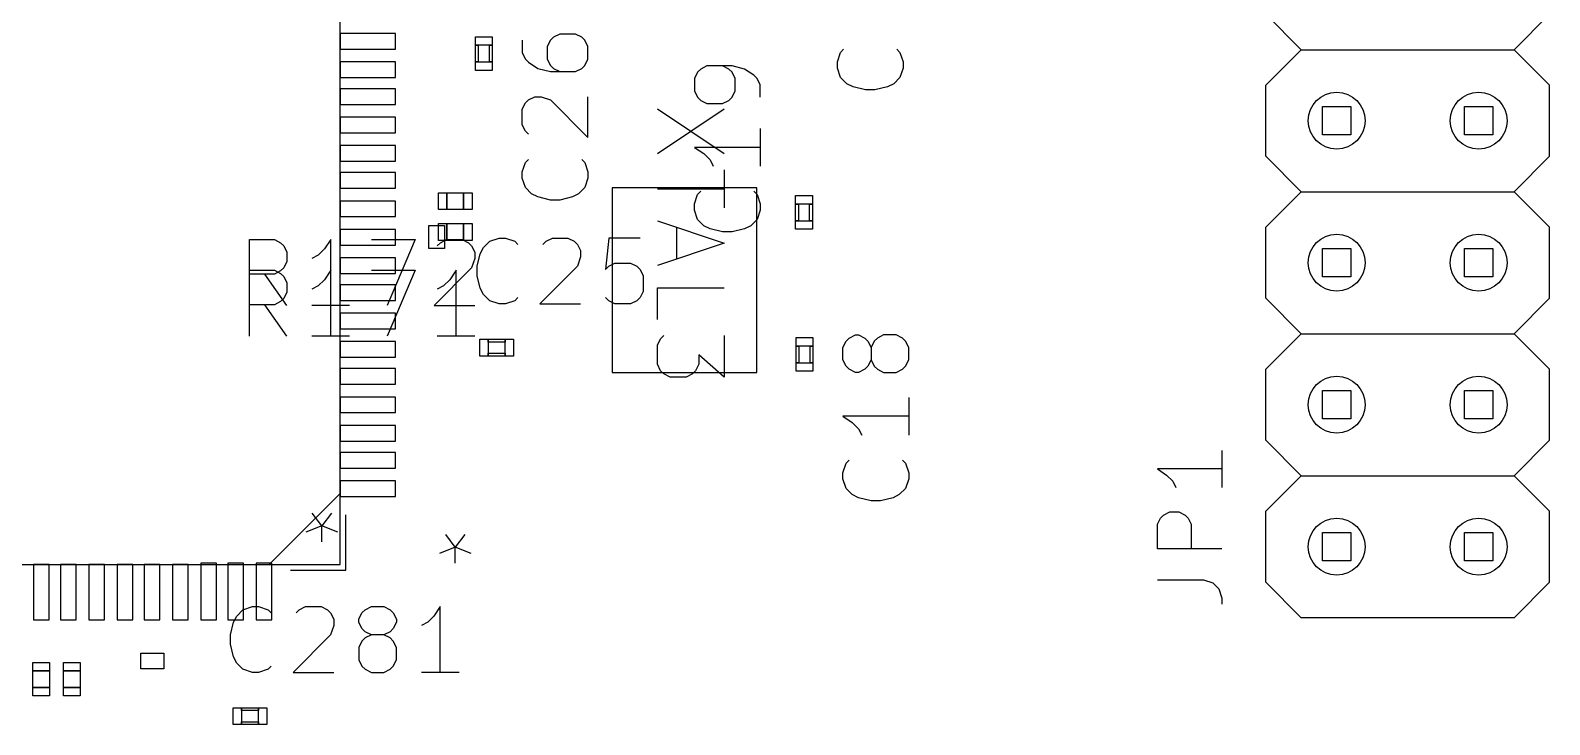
# Model space of a CAD drawing. Header units: millimetres. Extents: x -1 to 260, y -56 to 300.
# Drawn here: x 78.98 to 106.16, y 89.26 to 101.68 of the extents above; entities that cross this region are included whole.
import ezdxf

# ---------------------------------------------------------------- set-up
doc = ezdxf.new("R2010")
doc.units = ezdxf.units.MM
for name, color, linetype, true_color in [('Edge.Cuts', 254, 'CONTINUOUS', 0xd0d2cd), ('F.Fab', 9, 'CONTINUOUS', 0xafafaf), ('F.Silkscreen', 41, 'CONTINUOUS', 0xf2eda1)]:
    doc.layers.add(name, color=color, linetype=linetype, true_color=true_color)

msp = doc.modelspace()

# ---------------------------------------------------------------- linework, layer by layer
at = {"layer": 'Edge.Cuts'}
for centre in [(102.35, 100.06), (104.89, 100.06), (102.35, 97.52), (104.89, 97.52), (102.35, 94.98), (104.89, 94.98), (102.35, 92.44), (104.89, 92.44)]:
    msp.add_circle(centre, 0.508, dxfattribs=at)
at = {"layer": 'F.Fab', "linetype": 'CONTINUOUS'}
for p, q in [((84.5192, 92.1208), (84.5192, 112.3392)), ((84.5192, 101.6204), (84.5192, 101.341)), ((85.5098, 101.6204), (84.5192, 101.6204)), ((85.5098, 101.341), (85.5098, 101.6204)), ((86.942175, 101.410615), (86.942175, 101.560615)), ((86.942175, 101.560615), (87.242175, 101.560615)), ((87.242175, 101.410615), (86.942175, 101.410615)), ((86.942175, 101.110615), (86.942175, 101.410615)), ((86.942175, 101.410615), (86.992175, 101.410615)), ((86.992175, 101.410615), (86.992175, 101.110615)), ((87.192175, 101.110615), (87.192175, 101.410615)), ((87.192175, 101.410615), (87.242175, 101.410615)), ((87.242175, 101.560615), (87.242175, 101.410615)), ((87.242175, 101.410615), (87.242175, 101.110615)), ((84.5192, 101.341), (85.5098, 101.341)), ((84.5192, 101.1124), (84.5192, 100.833)), ((85.5098, 101.1124), (84.5192, 101.1124)), ((85.5098, 100.833), (85.5098, 101.1124)), ((86.992175, 101.110615), (86.942175, 101.110615)), ((86.942175, 100.960615), (86.942175, 101.110615)), ((86.942175, 101.110615), (87.242175, 101.110615)), ((87.242175, 100.960615), (86.942175, 100.960615)), ((87.242175, 101.110615), (87.192175, 101.110615)), ((87.242175, 101.110615), (87.242175, 100.960615)), ((84.5192, 100.833), (85.5098, 100.833)), ((84.5192, 100.6298), (84.5192, 100.3504)), ((85.5098, 100.6298), (84.5192, 100.6298)), ((85.5098, 100.3504), (85.5098, 100.6298)), ((84.5192, 100.3504), (85.5098, 100.3504)), ((102.096, 99.806), (102.096, 100.314)), ((102.096, 100.314), (102.604, 100.314)), ((102.604, 100.314), (102.604, 99.806)), ((104.636, 99.806), (104.636, 100.314)), ((104.636, 100.314), (105.144, 100.314)), ((105.144, 100.314), (105.144, 99.806)), ((84.5192, 100.1218), (84.5192, 99.8424)), ((85.5098, 100.1218), (84.5192, 100.1218)), ((85.5098, 99.8424), (85.5098, 100.1218)), ((91.393754, 100.268281), (90.195382, 99.469366)), ((91.393754, 99.469366), (90.195382, 100.268281)), ((84.5192, 99.8424), (85.5098, 99.8424)), ((102.604, 99.806), (102.096, 99.806)), ((105.144, 99.806), (104.636, 99.806)), ((84.5192, 99.6138), (84.5192, 99.3344)), ((85.5098, 99.6138), (84.5192, 99.6138)), ((85.5098, 99.3344), (85.5098, 99.6138)), ((84.5192, 99.3344), (85.5098, 99.3344)), ((84.5192, 99.1312), (84.5192, 98.8518)), ((85.5098, 99.1312), (84.5192, 99.1312)), ((85.5098, 98.8518), (85.5098, 99.1312)), ((91.393754, 99.184039), (91.393754, 98.499255)), ((84.5192, 98.8518), (85.5098, 98.8518)), ((86.28, 98.47), (86.28, 98.77)), ((86.28, 98.77), (86.43, 98.77)), ((86.43, 98.77), (86.43, 98.47)), ((86.73, 98.47), (86.73, 98.77)), ((86.73, 98.77), (86.88, 98.77)), ((86.88, 98.77), (86.88, 98.47)), ((89.3846, 98.861), (89.3846, 95.559)), ((91.9754, 98.861), (89.3846, 98.861)), ((90.195382, 98.841647), (91.393754, 98.841647)), ((91.9754, 95.559), (91.9754, 98.861)), ((92.67, 98.57), (92.67, 98.72)), ((92.67, 98.72), (92.97, 98.72)), ((92.97, 98.72), (92.97, 98.57)), ((84.5192, 98.6232), (84.5192, 98.3438)), ((85.5098, 98.6232), (84.5192, 98.6232)), ((85.5098, 98.3438), (85.5098, 98.6232)), ((86.43, 98.47), (86.28, 98.47)), ((86.88, 98.47), (86.73, 98.47)), ((92.67, 98.27), (92.67, 98.57)), ((92.67, 98.57), (92.72, 98.57)), ((92.97, 98.57), (92.67, 98.57)), ((92.72, 98.57), (92.72, 98.27)), ((92.92, 98.27), (92.92, 98.57)), ((92.92, 98.57), (92.97, 98.57)), ((92.97, 98.57), (92.97, 98.27)), ((84.5192, 98.3438), (85.5098, 98.3438)), ((86.28, 97.92), (86.28, 98.22)), ((86.28, 98.22), (86.43, 98.22)), ((86.43, 98.22), (86.43, 97.92)), ((86.73, 97.92), (86.73, 98.22)), ((86.73, 98.22), (86.88, 98.22)), ((86.88, 98.22), (86.88, 97.92)), ((90.195382, 98.270994), (91.393754, 97.871537)), ((90.537774, 98.156863), (90.537774, 97.58621)), ((92.72, 98.27), (92.67, 98.27)), ((92.67, 98.12), (92.67, 98.27)), ((92.67, 98.27), (92.97, 98.27)), ((92.97, 98.27), (92.92, 98.27)), ((92.97, 98.27), (92.97, 98.12)), ((84.5192, 98.1152), (84.5192, 97.8358)), ((85.5098, 98.1152), (84.5192, 98.1152)), ((85.5098, 97.8358), (85.5098, 98.1152)), ((86.43, 97.92), (86.28, 97.92)), ((86.88, 97.92), (86.73, 97.92)), ((91.393754, 97.871537), (90.195382, 97.472079)), ((92.97, 98.12), (92.67, 98.12)), ((84.5192, 97.8358), (85.5098, 97.8358)), ((84.5192, 97.6072), (84.5192, 97.3278)), ((85.5098, 97.6072), (84.5192, 97.6072)), ((85.5098, 97.3278), (85.5098, 97.6072)), ((102.096, 97.266), (102.096, 97.774)), ((102.096, 97.774), (102.604, 97.774)), ((102.604, 97.774), (102.604, 97.266)), ((104.636, 97.266), (104.636, 97.774)), ((104.636, 97.774), (105.144, 97.774)), ((105.144, 97.774), (105.144, 97.266)), ((84.5192, 97.3278), (85.5098, 97.3278)), ((84.5192, 97.1246), (84.5192, 96.8452)), ((85.5098, 97.1246), (84.5192, 97.1246)), ((85.5098, 96.8452), (85.5098, 97.1246)), ((90.195382, 96.501969), (90.195382, 97.072622)), ((90.195382, 97.072622), (91.393754, 97.072622)), ((102.604, 97.266), (102.096, 97.266)), ((105.144, 97.266), (104.636, 97.266)), ((84.5192, 96.8452), (85.5098, 96.8452)), ((84.5192, 96.6166), (84.5192, 96.3372)), ((85.5098, 96.6166), (84.5192, 96.6166)), ((85.5098, 96.3372), (85.5098, 96.6166)), ((84.5192, 96.3372), (85.5098, 96.3372)), ((84.5192, 96.1086), (84.5192, 95.8292)), ((85.5098, 96.1086), (84.5192, 96.1086)), ((85.5098, 95.8292), (85.5098, 96.1086)), ((87.0216, 95.850112), (87.0216, 96.150112)), ((87.0216, 96.150112), (87.1716, 96.150112)), ((87.1716, 96.150112), (87.1716, 95.850112)), ((87.1716, 96.100112), (87.1716, 96.150112)), ((87.1716, 96.150112), (87.4716, 96.150112)), ((87.4716, 96.100112), (87.1716, 96.100112)), ((87.4716, 96.150112), (87.4716, 96.100112)), ((87.4716, 95.850112), (87.4716, 96.150112)), ((87.4716, 96.150112), (87.6216, 96.150112)), ((87.6216, 96.150112), (87.6216, 95.850112)), ((90.195382, 96.045446), (90.252448, 96.159576)), ((90.195382, 95.703054), (90.195382, 96.045446)), ((90.252448, 96.159576), (90.309513, 96.216642)), ((91.393754, 96.216642), (91.393754, 95.474792)), ((92.68, 96.03), (92.68, 96.18)), ((92.68, 96.18), (92.98, 96.18)), ((92.98, 96.03), (92.68, 96.03)), ((92.68, 95.73), (92.68, 96.03)), ((92.68, 96.03), (92.73, 96.03)), ((92.73, 96.03), (92.73, 95.73)), ((92.93, 95.73), (92.93, 96.03)), ((92.93, 96.03), (92.98, 96.03)), ((92.98, 96.18), (92.98, 96.03)), ((92.98, 96.03), (92.98, 95.73)), ((84.5192, 95.8292), (85.5098, 95.8292)), ((87.1716, 95.850112), (87.0216, 95.850112)), ((87.1716, 95.850112), (87.1716, 95.900112)), ((87.1716, 95.900112), (87.4716, 95.900112)), ((87.4716, 95.850112), (87.1716, 95.850112)), ((87.4716, 95.900112), (87.4716, 95.850112)), ((87.6216, 95.850112), (87.4716, 95.850112)), ((90.252448, 95.588923), (90.195382, 95.703054)), ((90.937232, 95.703054), (90.880166, 95.588923)), ((91.393754, 95.474792), (90.937232, 95.87425)), ((90.937232, 95.87425), (90.937232, 95.703054)), ((92.73, 95.73), (92.68, 95.73)), ((92.68, 95.58), (92.68, 95.73)), ((92.68, 95.73), (92.98, 95.73)), ((92.98, 95.73), (92.93, 95.73)), ((92.98, 95.73), (92.98, 95.58)), ((84.5192, 95.626), (84.5192, 95.3466)), ((85.5098, 95.626), (84.5192, 95.626)), ((85.5098, 95.3466), (85.5098, 95.626)), ((89.3846, 95.559), (91.9754, 95.559)), ((90.309513, 95.531858), (90.252448, 95.588923)), ((90.423644, 95.474792), (90.309513, 95.531858)), ((90.70897, 95.474792), (90.423644, 95.474792)), ((90.823101, 95.531858), (90.70897, 95.474792)), ((90.880166, 95.588923), (90.823101, 95.531858)), ((92.98, 95.58), (92.68, 95.58)), ((84.5192, 95.3466), (85.5098, 95.3466)), ((102.096, 94.726), (102.096, 95.234)), ((102.096, 95.234), (102.604, 95.234)), ((102.604, 95.234), (102.604, 94.726)), ((104.636, 94.726), (104.636, 95.234)), ((104.636, 95.234), (105.144, 95.234)), ((105.144, 95.234), (105.144, 94.726)), ((84.5192, 95.118), (84.5192, 94.8386)), ((85.5098, 95.118), (84.5192, 95.118)), ((85.5098, 94.8386), (85.5098, 95.118)), ((84.5192, 94.8386), (85.5098, 94.8386)), ((84.5192, 94.61), (84.5192, 94.3306)), ((85.5098, 94.61), (84.5192, 94.61)), ((85.5098, 94.3306), (85.5098, 94.61)), ((102.604, 94.726), (102.096, 94.726)), ((105.144, 94.726), (104.636, 94.726)), ((84.5192, 94.3306), (85.5098, 94.3306)), ((84.5192, 94.1274), (84.5192, 93.848)), ((85.5098, 94.1274), (84.5192, 94.1274)), ((85.5098, 93.848), (85.5098, 94.1274)), ((84.5192, 93.848), (85.5098, 93.848)), ((84.5192, 93.6194), (84.5192, 93.3908)), ((85.5098, 93.6194), (84.5192, 93.6194)), ((85.5098, 93.34), (85.5098, 93.6194)), ((84.5192, 93.3908), (83.2492, 92.1208)), ((84.5192, 93.3908), (84.5192, 93.34)), ((84.5192, 93.34), (85.5098, 93.34)), ((84.192088, 92.813776), (84.021545, 93.041167)), ((84.36263, 93.041167), (84.192088, 92.813776)), ((84.192088, 92.813776), (83.907849, 92.700081)), ((84.192088, 92.529538), (84.192088, 92.813776)), ((84.476326, 92.700081), (84.192088, 92.813776)), ((102.096, 92.186), (102.096, 92.694)), ((102.096, 92.694), (102.604, 92.694)), ((102.604, 92.694), (102.604, 92.186)), ((104.636, 92.186), (104.636, 92.694)), ((104.636, 92.694), (105.144, 92.694)), ((105.144, 92.694), (105.144, 92.186)), ((102.604, 92.186), (102.096, 92.186)), ((105.144, 92.186), (104.636, 92.186)), ((64.3008, 92.1208), (84.5192, 92.1208)), ((79.0328, 92.1208), (79.0328, 91.1302)), ((79.3122, 92.1208), (79.0328, 92.1208)), ((79.3122, 91.1302), (79.3122, 92.1208)), ((79.5154, 92.1208), (79.5154, 91.1302)), ((79.7948, 92.1208), (79.5154, 92.1208)), ((79.7948, 91.1302), (79.7948, 92.1208)), ((80.0234, 92.1208), (80.0234, 91.1302)), ((80.3028, 92.1208), (80.0234, 92.1208)), ((80.3028, 91.1302), (80.3028, 92.1208)), ((80.5314, 92.1208), (80.5314, 91.1302)), ((80.8108, 92.1208), (80.5314, 92.1208)), ((80.8108, 91.1302), (80.8108, 92.1208)), ((81.014, 92.1208), (81.014, 91.1302)), ((81.2934, 92.1208), (81.014, 92.1208)), ((81.2934, 91.1302), (81.2934, 92.1208)), ((81.522, 92.1208), (81.522, 91.1302)), ((81.8014, 92.1208), (81.522, 92.1208)), ((81.8014, 91.1302), (81.8014, 92.1208)), ((82.03, 92.1462), (82.03, 91.1302)), ((82.3094, 92.1462), (82.03, 92.1462)), ((82.3094, 91.1302), (82.3094, 92.1462)), ((82.5126, 92.1462), (82.5126, 91.1302)), ((82.792, 92.1462), (82.5126, 92.1462)), ((82.792, 91.1302), (82.792, 92.1462)), ((83.0206, 92.1462), (83.0206, 91.1302)), ((83.3, 92.1462), (83.0206, 92.1462)), ((83.3, 91.1302), (83.3, 92.1462)), ((79.0328, 91.1302), (79.3122, 91.1302)), ((79.5154, 91.1302), (79.7948, 91.1302)), ((80.0234, 91.1302), (80.3028, 91.1302)), ((80.5314, 91.1302), (80.8108, 91.1302)), ((81.014, 91.1302), (81.2934, 91.1302)), ((81.522, 91.1302), (81.8014, 91.1302)), ((82.03, 91.1302), (82.3094, 91.1302)), ((82.5126, 91.1302), (82.792, 91.1302)), ((83.0206, 91.1302), (83.3, 91.1302)), ((79.02, 90.22), (79.02, 90.37)), ((79.02, 90.37), (79.32, 90.37)), ((79.32, 90.37), (79.32, 90.22)), ((79.57, 90.22), (79.57, 90.37)), ((79.57, 90.37), (79.87, 90.37)), ((79.87, 90.37), (79.87, 90.22)), ((79.32, 90.22), (79.02, 90.22)), ((79.87, 90.22), (79.57, 90.22)), ((79.02, 89.77), (79.02, 89.92)), ((79.02, 89.92), (79.32, 89.92)), ((79.32, 89.77), (79.02, 89.77)), ((79.32, 89.92), (79.32, 89.77)), ((79.57, 89.77), (79.57, 89.92)), ((79.57, 89.92), (79.87, 89.92)), ((79.87, 89.77), (79.57, 89.77)), ((79.87, 89.92), (79.87, 89.77)), ((82.606728, 89.258215), (82.606728, 89.558215)), ((82.606728, 89.558215), (82.756728, 89.558215)), ((82.756728, 89.558215), (82.756728, 89.258215)), ((82.756728, 89.508215), (82.756728, 89.558215)), ((82.756728, 89.558215), (83.056728, 89.558215)), ((83.056728, 89.508215), (82.756728, 89.508215)), ((83.056728, 89.558215), (83.056728, 89.508215)), ((83.056728, 89.258215), (83.056728, 89.558215)), ((83.056728, 89.558215), (83.206728, 89.558215)), ((83.206728, 89.558215), (83.206728, 89.258215)), ((82.756728, 89.258215), (82.606728, 89.258215)), ((82.756728, 89.258215), (82.756728, 89.308215)), ((82.756728, 89.308215), (83.056728, 89.308215)), ((83.056728, 89.258215), (82.756728, 89.258215)), ((83.056728, 89.308215), (83.056728, 89.258215)), ((83.206728, 89.258215), (83.056728, 89.258215))]:
    msp.add_line(p, q, dxfattribs=at)
at = {"layer": 'F.Fab'}
for centre in [(102.35, 100.06), (104.89, 100.06), (102.35, 97.52), (104.89, 97.52), (102.35, 94.98), (104.89, 94.98), (102.35, 92.44), (104.89, 92.44)]:
    msp.add_circle(centre, 0.508, dxfattribs=at)
at = {"layer": 'F.Silkscreen', "linetype": 'CONTINUOUS'}
for p, q in [((101.715, 101.33), (101.08, 101.965)), ((105.525, 101.33), (106.16, 101.965)), ((87.778339, 101.49797), (87.778339, 101.273869)), ((88.282565, 101.49797), (88.22654, 101.385919)), ((88.33859, 101.553995), (88.282565, 101.49797)), ((88.45064, 101.61002), (88.33859, 101.553995)), ((88.730766, 101.61002), (88.45064, 101.61002)), ((88.842816, 101.553995), (88.730766, 101.61002)), ((88.898842, 101.49797), (88.842816, 101.553995)), ((88.954867, 101.385919), (88.898842, 101.49797)), ((87.778339, 101.273869), (87.834364, 101.161819)), ((87.834364, 101.161819), (87.890389, 101.105794)), ((88.22654, 101.385919), (88.22654, 101.161819)), ((88.22654, 101.161819), (88.282565, 101.049768)), ((88.898842, 101.049768), (88.954867, 101.161819)), ((88.954867, 101.161819), (88.954867, 101.385919)), ((93.416164, 101.114298), (93.472189, 101.282374)), ((93.472189, 101.282374), (93.528214, 101.338399)), ((94.480641, 101.338399), (94.536667, 101.282374)), ((94.536667, 101.282374), (94.592692, 101.114298)), ((101.08, 100.695), (101.715, 101.33)), ((101.715, 101.33), (105.525, 101.33)), ((106.16, 100.695), (105.525, 101.33)), ((87.890389, 101.105794), (88.058464, 100.993743)), ((88.058464, 100.993743), (88.282565, 100.937718)), ((88.282565, 101.049768), (88.33859, 100.993743)), ((88.282565, 100.937718), (88.730766, 100.937718)), ((88.33859, 100.993743), (88.45064, 100.937718)), ((88.730766, 100.937718), (88.842816, 100.993743)), ((88.842816, 100.993743), (88.898842, 101.049768)), ((90.915652, 100.927877), (90.859627, 100.815826)), ((90.971677, 100.983902), (90.915652, 100.927877)), ((91.083727, 101.039927), (90.971677, 100.983902)), ((91.531928, 101.039927), (91.083727, 101.039927)), ((91.475903, 100.983902), (91.363853, 101.039927)), ((91.531928, 100.927877), (91.475903, 100.983902)), ((91.756029, 100.983902), (91.531928, 101.039927)), ((91.587954, 100.815826), (91.531928, 100.927877)), ((91.924104, 100.871851), (91.756029, 100.983902)), ((91.98013, 100.815826), (91.924104, 100.871851)), ((93.416164, 101.002248), (93.416164, 101.114298)), ((93.472189, 100.834173), (93.416164, 101.002248)), ((94.592692, 101.002248), (94.536667, 100.834173)), ((94.592692, 101.114298), (94.592692, 101.002248)), ((90.859627, 100.815826), (90.859627, 100.591726)), ((90.859627, 100.591726), (90.915652, 100.479675)), ((91.531928, 100.479675), (91.587954, 100.591726)), ((91.587954, 100.591726), (91.587954, 100.815826)), ((92.036155, 100.703776), (91.98013, 100.815826)), ((92.036155, 100.479675), (92.036155, 100.703776)), ((93.584239, 100.722122), (93.472189, 100.834173)), ((93.696289, 100.666097), (93.584239, 100.722122)), ((93.92039, 100.610072), (93.696289, 100.666097)), ((94.088465, 100.610072), (93.92039, 100.610072)), ((94.312566, 100.666097), (94.088465, 100.610072)), ((94.424616, 100.722122), (94.312566, 100.666097)), ((94.536667, 100.834173), (94.424616, 100.722122)), ((101.08, 99.425), (101.08, 100.695)), ((106.16, 99.425), (106.16, 100.695)), ((87.778339, 100.265416), (87.834364, 100.377467)), ((87.834364, 100.377467), (87.890389, 100.433492)), ((87.890389, 100.433492), (88.002439, 100.489517)), ((88.002439, 100.489517), (88.11449, 100.489517)), ((88.11449, 100.489517), (88.282565, 100.433492)), ((88.282565, 100.433492), (88.954867, 99.76119)), ((88.954867, 99.76119), (88.954867, 100.489517)), ((90.915652, 100.479675), (90.971677, 100.42365)), ((90.971677, 100.42365), (91.083727, 100.367625)), ((91.083727, 100.367625), (91.363853, 100.367625)), ((91.363853, 100.367625), (91.475903, 100.42365)), ((91.475903, 100.42365), (91.531928, 100.479675)), ((87.778339, 99.985291), (87.778339, 100.265416)), ((87.834364, 99.87324), (87.778339, 99.985291)), ((87.890389, 99.817215), (87.834364, 99.87324)), ((92.036155, 99.919424), (92.036155, 99.247122)), ((92.036155, 99.583273), (90.859627, 99.583273)), ((90.859627, 99.583273), (91.027702, 99.471223)), ((87.778339, 99.144913), (87.834364, 99.312989)), ((87.834364, 99.312989), (87.890389, 99.369014)), ((88.842816, 99.369014), (88.898842, 99.312989)), ((88.898842, 99.312989), (88.954867, 99.144913)), ((91.027702, 99.471223), (91.139752, 99.359172)), ((91.139752, 99.359172), (91.195778, 99.247122)), ((101.715, 98.79), (101.08, 99.425)), ((105.525, 98.79), (106.16, 99.425)), ((87.778339, 99.032863), (87.778339, 99.144913)), ((87.834364, 98.864788), (87.778339, 99.032863)), ((88.954867, 99.032863), (88.898842, 98.864788)), ((88.954867, 99.144913), (88.954867, 99.032863)), ((86.43, 98.47), (86.43, 98.77)), ((86.43, 98.77), (86.73, 98.77)), ((86.73, 98.77), (86.73, 98.47)), ((87.946414, 98.752737), (87.834364, 98.864788)), ((88.058464, 98.696712), (87.946414, 98.752737)), ((88.282565, 98.640687), (88.058464, 98.696712)), ((88.674741, 98.696712), (88.45064, 98.640687)), ((88.786791, 98.752737), (88.674741, 98.696712)), ((88.898842, 98.864788), (88.786791, 98.752737)), ((90.859627, 98.57482), (90.915652, 98.742896)), ((90.915652, 98.742896), (90.971677, 98.798921)), ((91.924104, 98.798921), (91.98013, 98.742896)), ((91.98013, 98.742896), (92.036155, 98.57482)), ((101.08, 98.155), (101.715, 98.79)), ((101.715, 98.79), (105.525, 98.79)), ((106.16, 98.155), (105.525, 98.79)), ((86.73, 98.47), (86.43, 98.47)), ((88.45064, 98.640687), (88.282565, 98.640687)), ((90.859627, 98.46277), (90.859627, 98.57482)), ((90.915652, 98.294695), (90.859627, 98.46277)), ((92.036155, 98.46277), (91.98013, 98.294695)), ((92.036155, 98.57482), (92.036155, 98.46277)), ((86.1067, 97.7768), (86.1067, 98.1832)), ((86.1067, 98.1832), (86.3861, 98.1832)), ((86.3861, 98.1832), (86.3861, 97.7768)), ((86.43, 97.92), (86.43, 98.22)), ((86.43, 98.22), (86.73, 98.22)), ((86.73, 98.22), (86.73, 97.92)), ((91.027702, 98.182644), (90.915652, 98.294695)), ((91.139752, 98.126619), (91.027702, 98.182644)), ((91.868079, 98.182644), (91.756029, 98.126619)), ((91.98013, 98.294695), (91.868079, 98.182644)), ((101.08, 96.885), (101.08, 98.155)), ((106.16, 96.885), (106.16, 98.155)), ((82.895594, 96.757307), (82.895594, 97.933835)), ((82.895594, 97.933835), (83.343795, 97.933835)), ((83.343795, 97.933835), (83.455846, 97.87781)), ((83.455846, 97.87781), (83.511871, 97.821785)), ((84.352248, 97.933835), (84.240198, 97.76576)), ((84.352248, 96.757307), (84.352248, 97.933835)), ((85.080575, 97.933835), (85.864927, 97.933835)), ((85.864927, 97.933835), (85.360701, 96.757307)), ((86.257103, 97.821785), (86.313128, 97.87781)), ((86.313128, 97.87781), (86.425179, 97.933835)), ((86.425179, 97.933835), (86.705304, 97.933835)), ((86.73, 97.92), (86.43, 97.92)), ((86.705304, 97.933835), (86.817355, 97.87781)), ((86.817355, 97.87781), (86.87338, 97.821785)), ((87.084244, 97.792409), (87.196295, 97.904459)), ((87.196295, 97.904459), (87.36437, 97.960484)), ((87.36437, 97.960484), (87.47642, 97.960484)), ((87.47642, 97.960484), (87.644496, 97.904459)), ((87.644496, 97.904459), (87.700521, 97.848434)), ((88.148722, 97.848434), (88.204747, 97.904459)), ((88.204747, 97.904459), (88.316798, 97.960484)), ((88.316798, 97.960484), (88.596923, 97.960484)), ((88.596923, 97.960484), (88.708974, 97.904459)), ((88.708974, 97.904459), (88.764999, 97.848434)), ((89.32525, 97.960484), (89.269225, 97.400233)), ((89.885502, 97.960484), (89.32525, 97.960484)), ((91.363853, 98.070594), (91.139752, 98.126619)), ((91.531928, 98.070594), (91.363853, 98.070594)), ((91.756029, 98.126619), (91.531928, 98.070594)), ((83.511871, 97.821785), (83.567896, 97.709735)), ((83.567896, 97.709735), (83.567896, 97.541659)), ((84.128147, 97.65371), (84.016097, 97.597685)), ((84.240198, 97.76576), (84.128147, 97.65371)), ((86.3861, 97.7768), (86.1067, 97.7768)), ((86.87338, 97.821785), (86.929405, 97.709735)), ((86.929405, 97.597685), (86.87338, 97.429609)), ((86.929405, 97.709735), (86.929405, 97.597685)), ((86.972194, 97.456258), (87.028219, 97.680359)), ((87.028219, 97.680359), (87.084244, 97.792409)), ((88.764999, 97.848434), (88.821024, 97.736384)), ((88.821024, 97.624334), (88.764999, 97.456258)), ((88.821024, 97.736384), (88.821024, 97.624334)), ((82.895594, 96.207307), (82.895594, 97.383835)), ((82.895594, 97.383835), (83.343795, 97.383835)), ((83.343795, 97.317559), (82.895594, 97.317559)), ((83.567896, 96.757307), (83.17572, 97.317559)), ((83.343795, 97.383835), (83.455846, 97.32781)), ((83.455846, 97.373584), (83.343795, 97.317559)), ((83.511871, 97.429609), (83.455846, 97.373584)), ((83.455846, 97.32781), (83.511871, 97.271785)), ((83.567896, 97.541659), (83.511871, 97.429609)), ((84.352248, 97.383835), (84.240198, 97.21576)), ((84.352248, 96.207307), (84.352248, 97.383835)), ((85.080575, 97.383835), (85.864927, 97.383835)), ((85.864927, 97.383835), (85.360701, 96.207307)), ((86.87338, 97.429609), (86.201078, 96.757307)), ((86.593254, 97.383835), (86.481204, 97.21576)), ((86.593254, 96.207307), (86.593254, 97.383835)), ((86.972194, 97.288183), (86.972194, 97.456258)), ((88.764999, 97.456258), (88.092697, 96.783956)), ((89.269225, 97.400233), (89.32525, 97.456258)), ((89.32525, 97.456258), (89.437301, 97.512283)), ((89.437301, 97.512283), (89.717426, 97.512283)), ((89.717426, 97.512283), (89.829477, 97.456258)), ((89.829477, 97.456258), (89.885502, 97.400233)), ((89.885502, 97.400233), (89.941527, 97.288183)), ((83.511871, 97.271785), (83.567896, 97.159735)), ((83.567896, 97.159735), (83.567896, 96.991659)), ((84.128147, 97.10371), (84.016097, 97.047685)), ((84.240198, 97.21576), (84.128147, 97.10371)), ((86.369153, 97.10371), (86.257103, 97.047685)), ((86.481204, 97.21576), (86.369153, 97.10371)), ((87.028219, 97.064082), (86.972194, 97.288183)), ((87.084244, 96.952032), (87.028219, 97.064082)), ((89.941527, 97.288183), (89.941527, 97.008057)), ((83.455846, 96.823584), (83.343795, 96.767559)), ((83.511871, 96.879609), (83.455846, 96.823584)), ((83.567896, 96.991659), (83.511871, 96.879609)), ((87.196295, 96.839982), (87.084244, 96.952032)), ((87.36437, 96.783956), (87.196295, 96.839982)), ((87.47642, 96.783956), (87.36437, 96.783956)), ((87.644496, 96.839982), (87.47642, 96.783956)), ((87.700521, 96.896007), (87.644496, 96.839982)), ((88.092697, 96.783956), (88.821024, 96.783956)), ((89.32525, 96.839982), (89.269225, 96.896007)), ((89.437301, 96.783956), (89.32525, 96.839982)), ((89.717426, 96.783956), (89.437301, 96.783956)), ((89.829477, 96.839982), (89.717426, 96.783956)), ((89.885502, 96.896007), (89.829477, 96.839982)), ((89.941527, 97.008057), (89.885502, 96.896007)), ((101.715, 96.25), (101.08, 96.885)), ((105.525, 96.25), (106.16, 96.885)), ((83.343795, 96.767559), (82.895594, 96.767559)), ((83.567896, 96.207307), (83.17572, 96.767559)), ((84.688399, 96.757307), (84.016097, 96.757307)), ((86.201078, 96.757307), (86.929405, 96.757307)), ((93.628214, 96.17338), (93.740264, 96.229405)), ((93.740264, 96.229405), (93.796289, 96.229405)), ((93.796289, 96.229405), (93.90834, 96.17338)), ((94.244491, 96.229405), (94.13244, 96.17338)), ((94.468591, 96.229405), (94.244491, 96.229405)), ((94.580641, 96.17338), (94.468591, 96.229405)), ((101.08, 95.615), (101.715, 96.25)), ((101.715, 96.25), (105.525, 96.25)), ((106.16, 95.615), (105.525, 96.25)), ((84.688399, 96.207307), (84.016097, 96.207307)), ((86.929405, 96.207307), (86.257103, 96.207307)), ((93.516164, 96.005304), (93.572189, 96.117355)), ((93.516164, 95.781204), (93.516164, 96.005304)), ((93.572189, 96.117355), (93.628214, 96.17338)), ((93.90834, 96.17338), (93.964365, 96.117355)), ((93.964365, 96.117355), (94.02039, 96.005304)), ((94.076415, 96.117355), (94.02039, 96.005304)), ((94.02039, 96.005304), (94.02039, 95.781204)), ((94.13244, 96.17338), (94.076415, 96.117355)), ((94.636667, 96.117355), (94.580641, 96.17338)), ((94.692692, 96.005304), (94.636667, 96.117355)), ((94.692692, 95.781204), (94.692692, 96.005304)), ((93.572189, 95.669153), (93.516164, 95.781204)), ((94.02039, 95.781204), (93.964365, 95.669153)), ((94.02039, 95.781204), (94.076415, 95.669153)), ((94.636667, 95.669153), (94.692692, 95.781204)), ((93.628214, 95.613128), (93.572189, 95.669153)), ((93.740264, 95.557103), (93.628214, 95.613128)), ((93.796289, 95.557103), (93.740264, 95.557103)), ((93.90834, 95.613128), (93.796289, 95.557103)), ((93.964365, 95.669153), (93.90834, 95.613128)), ((94.076415, 95.669153), (94.13244, 95.613128)), ((94.13244, 95.613128), (94.244491, 95.557103)), ((94.244491, 95.557103), (94.468591, 95.557103)), ((94.468591, 95.557103), (94.580641, 95.613128)), ((94.580641, 95.613128), (94.636667, 95.669153)), ((101.08, 94.345), (101.08, 95.615)), ((106.16, 94.345), (106.16, 95.615)), ((94.692692, 95.108902), (94.692692, 94.4366)), ((94.692692, 94.772751), (93.516164, 94.772751)), ((93.516164, 94.772751), (93.684239, 94.660701)), ((93.684239, 94.660701), (93.796289, 94.54865)), ((93.796289, 94.54865), (93.852315, 94.4366)), ((101.715, 93.71), (101.08, 94.345)), ((105.525, 93.71), (106.16, 94.345)), ((100.29762, 94.161963), (100.29762, 93.501563)), ((93.516164, 93.764298), (93.572189, 93.932374)), ((93.572189, 93.932374), (93.628214, 93.988399)), ((94.580641, 93.988399), (94.636667, 93.932374)), ((94.636667, 93.932374), (94.692692, 93.764298)), ((100.29762, 93.831763), (99.14192, 93.831763)), ((99.14192, 93.831763), (99.30702, 93.721696)), ((93.516164, 93.652248), (93.516164, 93.764298)), ((93.572189, 93.484173), (93.516164, 93.652248)), ((94.692692, 93.652248), (94.636667, 93.484173)), ((94.692692, 93.764298), (94.692692, 93.652248)), ((99.30702, 93.721696), (99.417087, 93.61163)), ((99.417087, 93.61163), (99.47212, 93.501563)), ((101.08, 93.075), (101.715, 93.71)), ((101.715, 93.71), (105.525, 93.71)), ((106.16, 93.075), (105.525, 93.71)), ((93.684239, 93.372122), (93.572189, 93.484173)), ((93.796289, 93.316097), (93.684239, 93.372122)), ((94.02039, 93.260072), (93.796289, 93.316097)), ((94.188465, 93.260072), (94.02039, 93.260072)), ((94.412566, 93.316097), (94.188465, 93.260072)), ((94.524616, 93.372122), (94.412566, 93.316097)), ((94.636667, 93.484173), (94.524616, 93.372122)), ((84.6208, 92.0192), (84.6208, 93.0098)), ((99.196953, 92.95123), (99.251987, 93.006263)), ((99.251987, 93.006263), (99.362053, 93.061296)), ((99.362053, 93.061296), (99.527153, 93.061296)), ((99.527153, 93.061296), (99.63722, 93.006263)), ((99.63722, 93.006263), (99.692253, 92.95123)), ((101.08, 91.805), (101.08, 93.075)), ((106.16, 91.805), (106.16, 93.075)), ((99.14192, 92.841163), (99.196953, 92.95123)), ((99.14192, 92.400896), (99.14192, 92.841163)), ((99.692253, 92.95123), (99.747287, 92.841163)), ((99.747287, 92.841163), (99.747287, 92.400896)), ((86.579688, 92.432776), (86.295449, 92.319081)), ((86.579688, 92.432776), (86.409145, 92.660167)), ((86.75023, 92.660167), (86.579688, 92.432776)), ((86.579688, 92.148538), (86.579688, 92.432776)), ((86.863926, 92.319081), (86.579688, 92.432776)), ((100.29762, 92.400896), (99.14192, 92.400896)), ((83.6302, 92.0192), (84.6208, 92.0192)), ((99.14192, 91.850563), (99.96742, 91.850563)), ((99.96742, 91.850563), (100.13252, 91.79553)), ((100.13252, 91.79553), (100.242587, 91.685463)), ((100.242587, 91.685463), (100.29762, 91.520363)), ((101.715, 91.17), (101.08, 91.805)), ((105.525, 91.17), (106.16, 91.805)), ((82.781423, 91.312562), (82.949498, 91.368587)), ((82.949498, 91.368587), (83.061548, 91.368587)), ((83.061548, 91.368587), (83.229624, 91.312562)), ((83.789875, 91.312562), (83.901926, 91.368587)), ((83.901926, 91.368587), (84.182051, 91.368587)), ((84.182051, 91.368587), (84.294102, 91.312562)), ((84.966403, 91.312562), (85.078454, 91.368587)), ((85.078454, 91.368587), (85.302554, 91.368587)), ((85.302554, 91.368587), (85.414605, 91.312562)), ((86.311007, 91.368587), (86.198957, 91.200512)), ((86.311007, 90.192059), (86.311007, 91.368587)), ((100.29762, 91.520363), (100.29762, 91.410297)), ((82.557322, 90.864361), (82.613347, 91.088462)), ((82.613347, 91.088462), (82.669372, 91.200512)), ((82.669372, 91.200512), (82.781423, 91.312562)), ((83.229624, 91.312562), (83.285649, 91.256537)), ((83.73385, 91.256537), (83.789875, 91.312562)), ((84.294102, 91.312562), (84.350127, 91.256537)), ((84.350127, 91.256537), (84.406152, 91.144487)), ((84.406152, 91.144487), (84.406152, 91.032437)), ((84.854353, 91.144487), (84.910378, 91.256537)), ((84.854353, 91.088462), (84.854353, 91.144487)), ((84.910378, 90.976411), (84.854353, 91.088462)), ((84.910378, 91.256537), (84.966403, 91.312562)), ((85.414605, 91.312562), (85.47063, 91.256537)), ((85.47063, 91.256537), (85.526655, 91.144487)), ((85.526655, 91.088462), (85.47063, 90.976411)), ((85.526655, 91.144487), (85.526655, 91.088462)), ((86.086906, 91.088462), (85.974856, 91.032437)), ((86.198957, 91.200512), (86.086906, 91.088462)), ((105.525, 91.17), (101.715, 91.17)), ((82.557322, 90.696286), (82.557322, 90.864361)), ((84.350127, 90.864361), (83.677825, 90.192059)), ((84.406152, 91.032437), (84.350127, 90.864361)), ((84.966403, 90.920386), (84.910378, 90.976411)), ((84.966403, 90.808336), (84.910378, 90.752311)), ((85.078454, 90.864361), (84.966403, 90.920386)), ((85.078454, 90.864361), (84.966403, 90.808336)), ((85.302554, 90.864361), (85.078454, 90.864361)), ((85.414605, 90.920386), (85.302554, 90.864361)), ((85.414605, 90.808336), (85.302554, 90.864361)), ((85.47063, 90.976411), (85.414605, 90.920386)), ((85.47063, 90.752311), (85.414605, 90.808336)), ((80.9568, 90.2539), (80.9568, 90.5333)), ((80.9568, 90.5333), (81.3632, 90.5333)), ((81.3632, 90.5333), (81.3632, 90.2539)), ((82.613347, 90.472185), (82.557322, 90.696286)), ((84.910378, 90.752311), (84.854353, 90.640261)), ((84.854353, 90.640261), (84.854353, 90.41616)), ((85.526655, 90.640261), (85.47063, 90.752311)), ((85.526655, 90.41616), (85.526655, 90.640261)), ((81.3632, 90.2539), (80.9568, 90.2539)), ((82.669372, 90.360135), (82.613347, 90.472185)), ((82.781423, 90.248085), (82.669372, 90.360135)), ((82.949498, 90.192059), (82.781423, 90.248085)), ((83.229624, 90.248085), (83.061548, 90.192059)), ((83.285649, 90.30411), (83.229624, 90.248085)), ((84.854353, 90.41616), (84.910378, 90.30411)), ((84.910378, 90.30411), (84.966403, 90.248085)), ((84.966403, 90.248085), (85.078454, 90.192059)), ((85.302554, 90.192059), (85.414605, 90.248085)), ((85.414605, 90.248085), (85.47063, 90.30411)), ((85.47063, 90.30411), (85.526655, 90.41616)), ((79.02, 89.92), (79.02, 90.22)), ((79.02, 90.22), (79.32, 90.22)), ((79.32, 90.22), (79.32, 89.92)), ((79.57, 89.92), (79.57, 90.22)), ((79.57, 90.22), (79.87, 90.22)), ((79.87, 90.22), (79.87, 89.92)), ((83.061548, 90.192059), (82.949498, 90.192059)), ((83.677825, 90.192059), (84.406152, 90.192059)), ((85.078454, 90.192059), (85.302554, 90.192059)), ((86.647158, 90.192059), (85.974856, 90.192059)), ((79.32, 89.92), (79.02, 89.92)), ((79.87, 89.92), (79.57, 89.92))]:
    msp.add_line(p, q, dxfattribs=at)
at = {"layer": 'F.Silkscreen'}
for centre in [(102.35, 100.06), (104.89, 100.06), (102.35, 97.52), (104.89, 97.52), (102.35, 94.98), (104.89, 94.98), (102.35, 92.44), (104.89, 92.44)]:
    msp.add_circle(centre, 0.508, dxfattribs=at)

doc.saveas('drawing.dxf')
